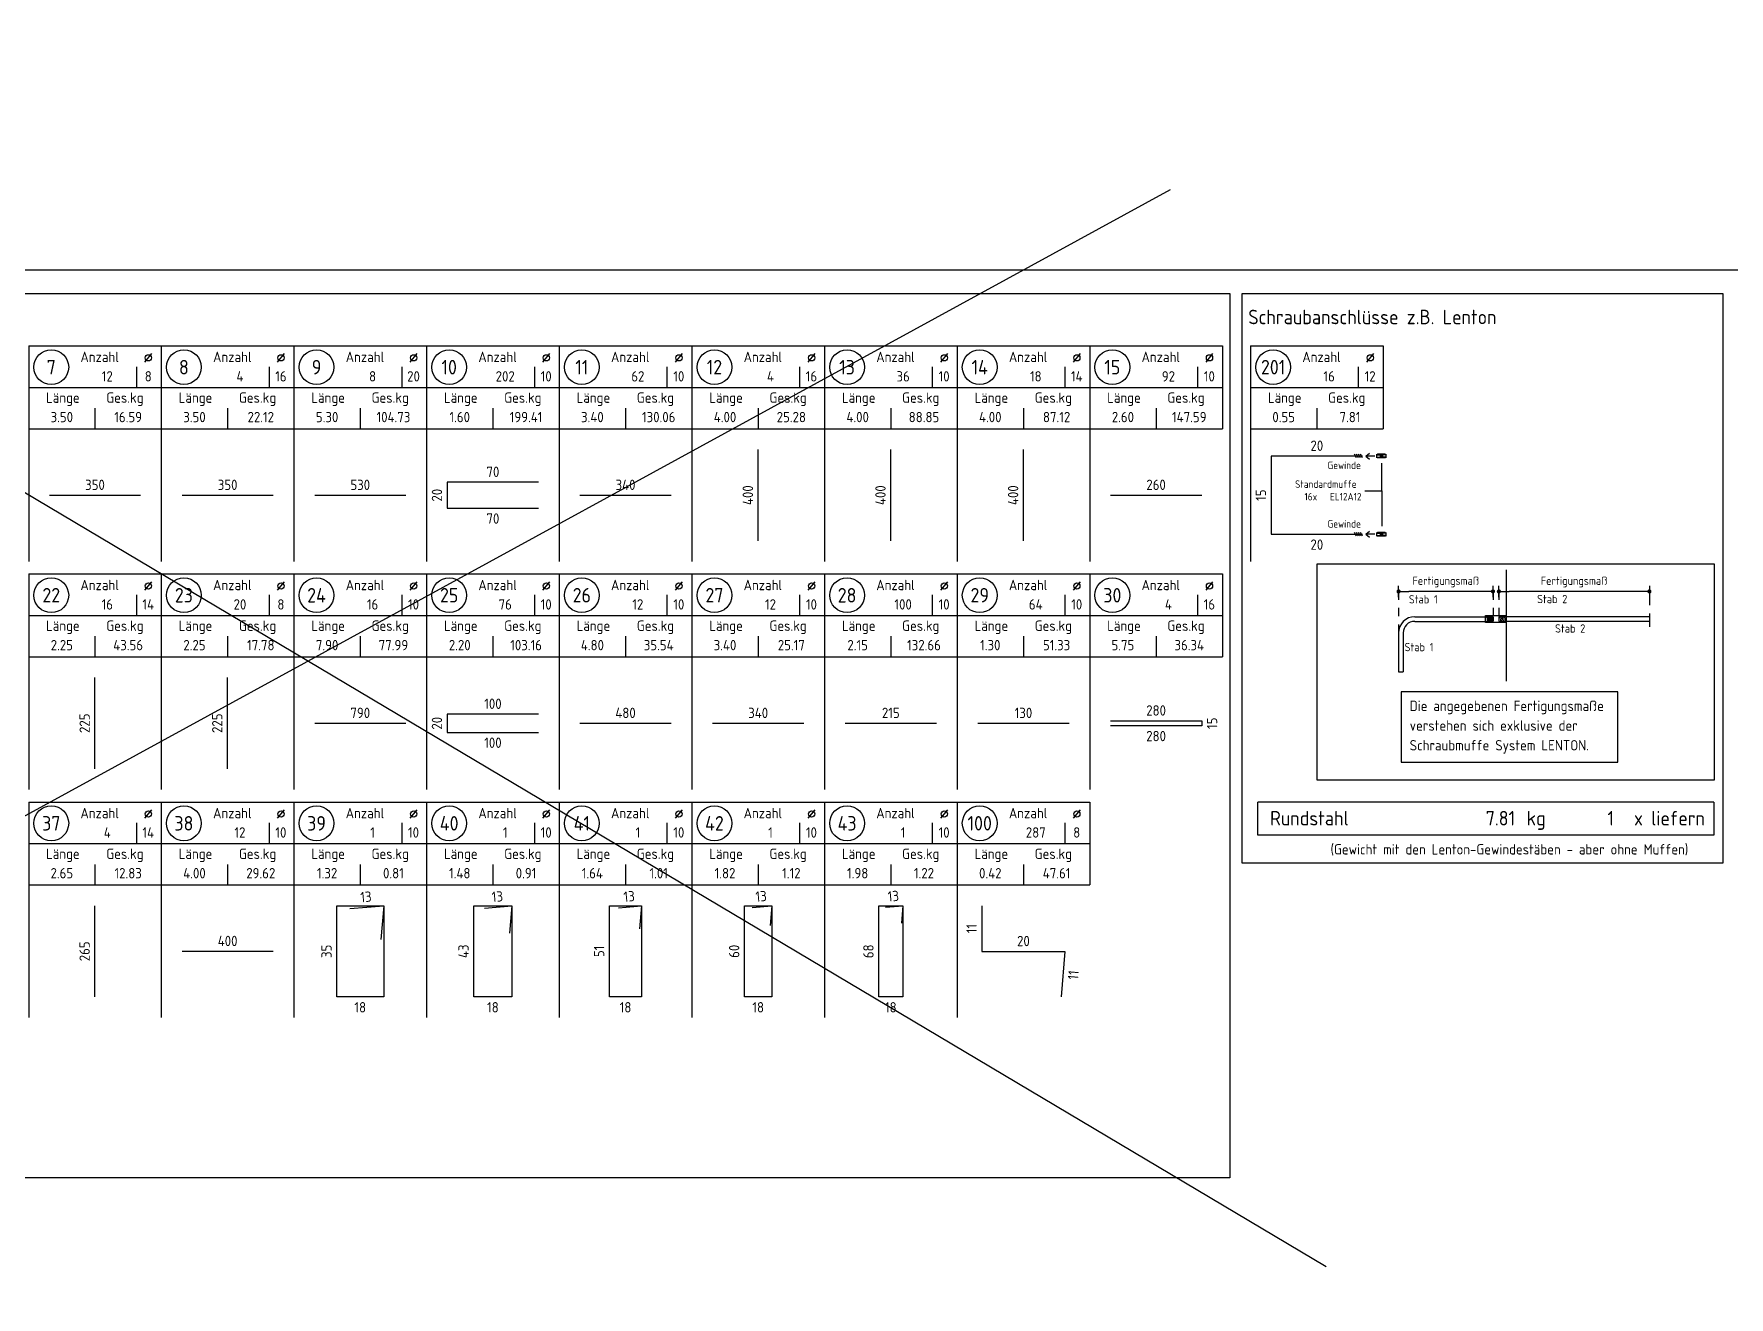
# Model space of a CAD drawing. Extents: x 399 to 532, y -4 to 185.
# Drawn here: x 444.34 to 464.79, y 51.22 to 66.45 of the extents above; entities that cross this region are included whole.
import ezdxf
from ezdxf.enums import TextEntityAlignment as Align

# ---------------------------------------------------------------- set-up
doc = ezdxf.new("R2010")
doc.units = 0
doc.header["$LTSCALE"] = 0.5
doc.header["$MEASUREMENT"] = 0
doc.header["$PDMODE"] = 2
doc.linetypes.add('AUSGEZOGEN', pattern=[1000.01, 1000, 0.01])
doc.linetypes.add('HIDDEN4', pattern=[0.12, 0.02, -0.1])
doc.layers.get('Defpoints').update_dxf_attribs({"linetype": 'CONTINUOUS'})
doc.layers.add('ANSICHTSFENSTER', color=7, linetype='CONTINUOUS', plot=False)
for name, color, linetype in [('Fugenblech', 7, 'CONTINUOUS'), ('HILFE', 7, 'CONTINUOUS'), ('Lenton 1', 7, 'CONTINUOUS'), ('MASSE', 7, 'CONTINUOUS'), ('OBJEKT', 7, 'CONTINUOUS'), ('RND', 7, 'CONTINUOUS'), ('RND_BILD', 7, 'CONTINUOUS'), ('STAHL', 7, 'CONTINUOUS'), ('TEXT', 7, 'CONTINUOUS')]:
    doc.layers.add(name, color=color, linetype=linetype)
doc.styles.add('TXT', font='isocp.shx')
doc.dimstyles.new('DOT_I', dxfattribs={"dimscale": 0.5, "dimtxt": 0.25, "dimasz": 0.25, "dimexe": 0.1, "dimexo": 0.3, "dimgap": 0.1, "dimtad": 1, "dimdec": 3, "dimzin": 3, "dimtxsty": 'TXT', "dimblk": 'DOT', "dimblk1": 'DOT', "dimblk2": 'DOT', "dimsah": 1, "dimcen": 0.1, "dimse1": 1, "dimse2": 1, "dimazin": 0, "dimtfac": 1, "dimtdec": 4, "dimtix": 1, "dimtmove": 2, "dimatfit": 3, "dimldrblk": 'DOT', "dimfxl": 0.7, "dimfxlon": 1, "dimtvp": 1, "dimtolj": 1, "dimtzin": 0, "dimarcsym": 0})

# ---------------------------------------------------------------- blocks, each defined once
blk = doc.blocks.new('RND_LIS2')
at = {"layer": 'RND', "color": 3, "linetype": 'Continuous'}
for p, q in [((0, 0), (0, -5.2)), ((0, 0), (3.2, 0)), ((3.2, 0), (3.2, -2)), ((2.6, -0.503), (2.6, -1)), ((0, -1), (3.2, -1)), ((1.6, -1.503), (1.6, -2)), ((0, -2), (3.2, -2))]:
    blk.add_line(p, q, dxfattribs=at)
at = {"layer": 'RND', "color": 7, "linetype": 'Continuous'}
blk.add_line((2.805, -0.39), (2.973, -0.186), dxfattribs=at)
at = {"layer": 'RND', "color": 1, "linetype": 'Continuous'}
blk.add_circle((0.545, -0.513), 0.42, dxfattribs=at)
at = {"layer": 'RND', "color": 7, "linetype": 'Continuous'}
blk.add_circle((2.889, -0.288), 0.075, dxfattribs=at)
at = {"layer": 'RND', "color": 7, "linetype": 'Continuous', "style": 'TXT'}
for s, p in [('Anzahl', (1.249, -0.391)), ('Länge', (0.42, -1.373)), ('Ges.kg', (1.872, -1.373))]:
    blk.add_text(s, height=0.25, dxfattribs=at).set_placement(p)
at = {"layer": 'RND', "color": 1, "linetype": 'Continuous', "style": 'TXT'}
blk.add_attdef('POS1', text='', height=0.35, dxfattribs=at).set_placement((0.545, -0.513), align=Align.MIDDLE)
at = {"layer": 'RND', "color": 7, "linetype": 'Continuous', "style": 'TXT'}
for tag, p in [('STK1', (1.897, -0.859)), ('DS1', (2.885, -0.859)), ('LANG1', (0.8, -1.841)), ('GEW', (2.4, -1.841))]:
    blk.add_attdef(tag, text='', height=0.25, dxfattribs=at).set_placement(p, align=Align.CENTER)
blk = doc.blocks.new('RND_SUM')
at = {"layer": 'RND', "color": 5, "linetype": 'Continuous'}
for p, q in [((0, 0), (0, 0.8)), ((11, 0.8), (0, 0.8)), ((11, 0.8), (11, 0)), ((11, 0), (0, 0))]:
    blk.add_line(p, q, dxfattribs=at)
at = {"layer": 'RND', "color": 1, "linetype": 'Continuous', "style": 'TXT'}
for s, p in [('Rundstahl', (0.292, 0.235)), ('kg', (6.483, 0.235))]:
    blk.add_text(s, height=0.35, dxfattribs=at).set_placement(p)
blk.add_text('x liefern', height=0.35, dxfattribs=at).set_placement((10.784, 0.235), align=Align.RIGHT)
for tag, p in [('RND-S', (6.203, 0.235)), ('RND-Z', (8.59, 0.235))]:
    blk.add_attdef(tag, text='', height=0.35, dxfattribs=at).set_placement(p, align=Align.RIGHT)
blk = doc.blocks.new('DOT')
at = {"layer": 'MASSE', "color": 7, "linetype": 'Continuous'}
for p, q in [((0, 0), (-1, 0)), ((0, 0.54), (0, -0.54))]:
    blk.add_line(p, q, dxfattribs=at)
at = {"layer": 'MASSE', "color": 7, "linetype": 'Continuous', "const_width": 0.2}
blk.add_lwpolyline([(-0.1, 0, 1), (0.1, 0, 1)], format="xyb", close=True, dxfattribs=at)
blk = doc.blocks.new('*D787')
at = {"layer": 'Defpoints', "color": 0, "linetype": 'AUSGEZOGEN', "transparency": 16777216}
for p in [(462.01, 59.732), (462.01, 59.732), (463.826, 59.732)]:
    blk.add_point(p, dxfattribs=at)
at = {"layer": 'MASSE', "color": 0, "linetype": 'AUSGEZOGEN', "lineweight": -2, "transparency": 16777216}
blk.add_line((463.701, 59.732), (462.135, 59.732), dxfattribs=at)
at = {"layer": 'MASSE', "color": 0, "linetype": 'AUSGEZOGEN', "lineweight": -2, "transparency": 16777216, "xscale": 0.125, "yscale": 0.125, "zscale": 0.125, "rotation": 180}
blk.add_blockref('DOT', (462.01, 59.732), dxfattribs=at)
at = {"layer": 'MASSE', "color": 0, "linetype": 'AUSGEZOGEN', "lineweight": -2, "transparency": 16777216, "xscale": 0.125, "yscale": 0.125, "zscale": 0.125}
blk.add_blockref('DOT', (463.826, 59.732), dxfattribs=at)
at = {"layer": 'MASSE', "color": 0, "linetype": 'AUSGEZOGEN', "transparency": 16777216, "insert": (462.918, 59.846), "char_height": 0.1, "attachment_point": 5, "style": 'TXT'}
blk.add_mtext('\\A1;Fertigungsmaß', dxfattribs=at)
blk = doc.blocks.new('*D788')
at = {"layer": 'Defpoints', "color": 0, "linetype": 'AUSGEZOGEN', "transparency": 16777216}
for p in [(460.8, 59.732), (460.8, 59.732), (461.939, 59.732)]:
    blk.add_point(p, dxfattribs=at)
at = {"layer": 'MASSE', "color": 0, "linetype": 'AUSGEZOGEN', "lineweight": -2, "transparency": 16777216}
blk.add_line((461.814, 59.732), (460.925, 59.732), dxfattribs=at)
at = {"layer": 'MASSE', "color": 0, "linetype": 'AUSGEZOGEN', "lineweight": -2, "transparency": 16777216, "xscale": 0.125, "yscale": 0.125, "zscale": 0.125, "rotation": 180}
blk.add_blockref('DOT', (460.8, 59.732), dxfattribs=at)
at = {"layer": 'MASSE', "color": 0, "linetype": 'AUSGEZOGEN', "lineweight": -2, "transparency": 16777216, "xscale": 0.125, "yscale": 0.125, "zscale": 0.125}
blk.add_blockref('DOT', (461.939, 59.732), dxfattribs=at)
at = {"layer": 'MASSE', "color": 0, "linetype": 'AUSGEZOGEN', "transparency": 16777216, "insert": (461.37, 59.846), "char_height": 0.1, "attachment_point": 5, "style": 'TXT'}
blk.add_mtext('\\A1;Fertigungsmaß', dxfattribs=at)
blk = doc.blocks.new('110178')
at = {"layer": 'Lenton 1', "color": 102, "linetype": 'AUSGEZOGEN'}
for p, q in [((-0.11, -0.022), (-0.11, 0.022)), ((-0.108, 0.022), (-0.11, 0.022)), ((-0.108, 0.014), (-0.11, 0.016)), ((-0.106, 0.019), (-0.108, 0.022)), ((-0.108, 0.014), (-0.061, 0.009)), ((-0.105, 0.019), (-0.103, 0.022)), ((-0.007, 0.022), (-0.103, 0.022)), ((-0.061, 0.009), (-0.061, -0.009)), ((-0.061, 0.009), (-0.055, 0.009)), ((-0.049, 0.009), (-0.055, 0.009)), ((-0.002, 0.014), (-0.049, 0.009)), ((-0.049, -0.009), (-0.049, 0.009)), ((-0.005, 0.019), (-0.007, 0.022)), ((-0.004, 0.019), (-0.002, 0.022)), ((0, 0.022), (-0.002, 0.022)), ((-0.002, 0.014), (0, 0.016)), ((0, 0.022), (0, -0.022)), ((-0.108, -0.014), (-0.11, -0.016)), ((-0.108, -0.022), (-0.11, -0.022)), ((-0.108, -0.014), (-0.061, -0.009)), ((-0.106, -0.019), (-0.108, -0.022)), ((-0.105, -0.019), (-0.103, -0.022)), ((-0.007, -0.022), (-0.103, -0.022)), ((-0.061, -0.009), (-0.055, -0.009)), ((-0.049, -0.009), (-0.055, -0.009)), ((-0.002, -0.014), (-0.049, -0.009)), ((-0.005, -0.019), (-0.007, -0.022)), ((-0.004, -0.019), (-0.002, -0.022)), ((-0.002, -0.014), (0, -0.016)), ((0, -0.022), (-0.002, -0.022))]:
    blk.add_line(p, q, dxfattribs=at)
for points in [[(-0.068, 0.01), (-0.068, -0.01)], [(-0.042, 0.01), (-0.042, -0.01)]]:
    blk.add_lwpolyline(points, dxfattribs=at)
for centre, start, end in [((-0.105, 0.019), 207.5, 332.5), ((-0.005, 0.019), 207.5, 332.5), ((-0.105, -0.019), 27.5, 152.5), ((-0.005, -0.019), 27.5, 152.5)]:
    blk.add_arc(centre, 0.00073, start, end, dxfattribs=at)

msp = doc.modelspace()

# ---------------------------------------------------------------- linework, layer by layer
at = {"layer": 'ANSICHTSFENSTER', "color": 2, "linetype": 'AUSGEZOGEN'}
msp.add_lwpolyline([(415.629, 22.0535), (484.7996, 22.0535), (484.7996, 63.6035), (415.629, 63.6035)], close=True, dxfattribs=at)
at = {"layer": 'Fugenblech', "color": 102, "linetype": 'HIDDEN4'}
for p, q in [((460.7999, 59.732), (460.7999, 59.2311)), ((461.9395, 59.732), (461.9395, 59.4241)), ((462.0097, 59.732), (462.0097, 59.4241)), ((463.826, 59.6643), (463.826, 59.3565))]:
    msp.add_line(p, q, dxfattribs=at)
at = {"layer": 'HILFE', "color": 102, "linetype": 'AUSGEZOGEN'}
for p, q in [((460.4044, 61.3638), (460.4482, 61.4001)), ((460.5147, 61.3638), (460.4044, 61.3638)), ((460.4044, 61.3638), (460.4482, 61.3274)), ((460.4044, 60.4209), (460.4482, 60.4572)), ((460.5147, 60.4209), (460.4044, 60.4209)), ((460.4044, 60.4209), (460.4482, 60.3846))]:
    msp.add_line(p, q, dxfattribs=at)
for points in [[(460.3941, 60.9464), (460.5974, 60.9464), (460.5974, 61.2791)], [(460.3941, 60.9464), (460.5974, 60.9464), (460.5974, 60.5169)]]:
    msp.add_lwpolyline(points, dxfattribs=at)
at = {"layer": 'OBJEKT', "color": 7, "linetype": 'AUSGEZOGEN'}
msp.add_line((462.0997, 59.9941), (462.0997, 58.6484), dxfattribs=at)
at = {"layer": 'OBJEKT', "color": 102, "linetype": 'AUSGEZOGEN'}
for points in [[(461.8636, 59.4268), (461.8718, 59.3717)], [(461.8737, 59.4265), (461.8818, 59.3721)], [(461.8838, 59.4261), (461.8917, 59.3724)], [(461.8938, 59.4257), (461.9017, 59.3728)], [(461.9039, 59.4254), (461.9116, 59.3731)], [(461.9139, 59.425), (461.9216, 59.3735)], [(461.924, 59.4247), (461.9315, 59.3738)], [(461.934, 59.4243), (461.9395, 59.3876)], [(462.0151, 59.4243), (462.0097, 59.3876)], [(462.0352, 59.425), (462.0276, 59.3735)], [(462.0554, 59.4257), (462.0475, 59.3728)], [(462.0755, 59.4265), (462.0674, 59.3721)], [(462.0955, 59.427), (462.0873, 59.3713)]]:
    msp.add_lwpolyline(points, dxfattribs=at)
at = {"layer": 'RND', "color": 1, "linetype": 'AUSGEZOGEN'}
for p, q in [((434.9313, 66.4542), (459.927, 51.5897)), ((434.1685, 51.5311), (458.0494, 64.5778))]:
    msp.add_line(p, q, dxfattribs=at)
at = {"layer": 'RND', "color": 102, "linetype": 'AUSGEZOGEN'}
for p, q in [((460.9959, 59.4271), (461.8555, 59.4271)), ((460.9959, 59.3711), (461.8555, 59.3711)), ((463.826, 59.4271), (462.0937, 59.4271)), ((463.826, 59.3711), (462.0937, 59.3711)), ((463.826, 59.3595), (463.826, 59.3035)), ((460.7999, 59.2311), (460.7999, 58.7623)), ((460.8559, 59.2311), (460.8559, 58.7623)), ((460.7999, 58.7623), (460.8559, 58.7623))]:
    msp.add_line(p, q, dxfattribs=at)
for radius in [0.196, 0.14]:
    msp.add_arc((460.9959, 59.2311), radius, 90, 180, dxfattribs=at)
at = {"layer": 'RND_BILD', "color": 7, "linetype": 'AUSGEZOGEN'}
for points in [[(458.7651, 52.6625), (434.5528, 52.6625), (434.5528, 63.3254), (458.7651, 63.3254)], [(464.7126, 56.4567), (458.9141, 56.4567), (458.9141, 63.3254), (464.7126, 63.3254)]]:
    msp.add_lwpolyline(points, close=True, dxfattribs=at)
at = {"layer": 'RND_BILD', "color": 1, "linetype": 'AUSGEZOGEN'}
for points in [[(453.0749, 60.3423), (453.0749, 61.4423)], [(454.6749, 60.3423), (454.6749, 61.4423)], [(456.2749, 60.3423), (456.2749, 61.4423)], [(460.3641, 61.3638), (459.2641, 61.3638), (459.2641, 60.4209), (460.3641, 60.4209)], [(450.4249, 61.0495), (449.3249, 61.0495), (449.3249, 60.7352), (450.4249, 60.7352)], [(444.5249, 60.8923), (445.6249, 60.8923)], [(446.1249, 60.8923), (447.2249, 60.8923)], [(447.7249, 60.8923), (448.8249, 60.8923)], [(450.9249, 60.8923), (452.0249, 60.8923)], [(457.3249, 60.8923), (458.4249, 60.8923)], [(445.0749, 57.5923), (445.0749, 58.6923)], [(446.6749, 57.5923), (446.6749, 58.6923)], [(447.7249, 58.1423), (448.8249, 58.1423)], [(450.4249, 58.2523), (449.3249, 58.2523), (449.3249, 58.0323), (450.4249, 58.0323)], [(450.9249, 58.1423), (452.0249, 58.1423)], [(452.5249, 58.1423), (453.6249, 58.1423)], [(454.1249, 58.1423), (455.2249, 58.1423)], [(455.7249, 58.1423), (456.8249, 58.1423)], [(457.3249, 58.1718), (458.4249, 58.1718), (458.4249, 58.1129), (457.3249, 58.1129)], [(445.0749, 54.8423), (445.0749, 55.9423)], [(448.1508, 55.9067), (448.5578, 55.9423), (448.5578, 54.8423), (447.9921, 54.8423), (447.9921, 55.9423), (448.5578, 55.9423), (448.5222, 55.5353)], [(449.7739, 55.9134), (450.1052, 55.9423), (450.1052, 54.8423), (449.6447, 54.8423), (449.6447, 55.9423), (450.1052, 55.9423), (450.0762, 55.6111)], [(451.3897, 55.9179), (451.6691, 55.9423), (451.6691, 54.8423), (451.2808, 54.8423), (451.2808, 55.9423), (451.6691, 55.9423), (451.6446, 55.663)], [(453.0025, 55.9216), (453.2399, 55.9423), (453.2399, 54.8423), (452.9099, 54.8423), (452.9099, 55.9423), (453.2399, 55.9423), (453.2192, 55.7049)], [(454.611, 55.924), (454.8205, 55.9423), (454.8205, 54.8423), (454.5294, 54.8423), (454.5294, 55.9423), (454.8205, 55.9423), (454.8022, 55.7329)], [(455.774, 55.9423), (455.774, 55.3913), (456.7759, 55.3913), (456.7279, 54.8423)], [(446.1249, 55.3923), (447.2249, 55.3923)]]:
    msp.add_lwpolyline(points, dxfattribs=at)
at = {"layer": 'STAHL', "color": 102, "linetype": 'AUSGEZOGEN'}
for p, q in [((461.9395, 59.4241), (461.8495, 59.4271)), ((461.9395, 59.3741), (461.8495, 59.3711)), ((461.9395, 59.4241), (461.8555, 59.4271)), ((461.9395, 59.3741), (461.8555, 59.3711)), ((461.9395, 59.4241), (461.9395, 59.3741)), ((461.9395, 59.4241), (461.9395, 59.3741)), ((462.0097, 59.4241), (462.0997, 59.4271)), ((462.0097, 59.4241), (462.0937, 59.4271)), ((462.0097, 59.4241), (462.0097, 59.3741)), ((462.0097, 59.4241), (462.0097, 59.3741)), ((462.0097, 59.4241), (462.0097, 59.3741)), ((462.0097, 59.3741), (462.0997, 59.3711)), ((462.0097, 59.3741), (462.0937, 59.3711))]:
    msp.add_line(p, q, dxfattribs=at)
msp.add_lwpolyline([(461.8495, 59.3551), (461.8495, 59.4431), (462.0997, 59.4431), (462.0997, 59.3551)], close=True, dxfattribs=at)
at = {"layer": 'TEXT', "color": 102, "linetype": 'AUSGEZOGEN', "transparency": 33554687}
for p, q in [((460.2921, 61.3417), (460.2694, 61.3858)), ((460.3161, 61.3417), (460.2934, 61.3858)), ((460.3401, 61.3417), (460.3174, 61.3858)), ((460.3641, 61.3417), (460.3414, 61.3858)), ((460.2921, 60.3989), (460.2694, 60.443)), ((460.3161, 60.3989), (460.2934, 60.443)), ((460.3401, 60.3989), (460.3174, 60.443)), ((460.3641, 60.3989), (460.3414, 60.443))]:
    msp.add_line(p, q, dxfattribs=at)
at = {"layer": 'TEXT', "color": 1, "linetype": 'AUSGEZOGEN'}
msp.add_lwpolyline([(459.8126, 60.059), (459.8126, 57.459), (464.6126, 57.459), (464.6126, 60.059)], close=True, dxfattribs=at)
at = {"layer": 'TEXT', "color": 7, "linetype": 'AUSGEZOGEN'}
msp.add_lwpolyline([(460.833, 57.671), (463.4437, 57.671), (463.4437, 58.5203), (460.833, 58.5203)], close=True, dxfattribs=at)

# ---------------------------------------------------------------- block references
at = {"layer": 'Lenton 1', "color": 102, "linetype": 'AUSGEZOGEN'}
for p in [(460.6472, 61.3638), (460.6472, 60.4209)]:
    msp.add_blockref('110178', p, dxfattribs=at)
at = {"layer": 'RND_BILD', "color": 7, "linetype": 'AUSGEZOGEN', "xscale": 0.5, "yscale": 0.5, "zscale": 0.5}
for name, p, values in [('RND_LIS2', (444.2749, 62.6923), {'POS1': '7', 'STK1': '12', 'DS1': '8', 'LANG1': '3.50', 'GEW': '16.59'}), ('RND_LIS2', (445.8749, 62.6923), {'POS1': '8', 'STK1': '4', 'DS1': '16', 'LANG1': '3.50', 'GEW': '22.12'}), ('RND_LIS2', (447.4749, 62.6923), {'POS1': '9', 'STK1': '8', 'DS1': '20', 'LANG1': '5.30', 'GEW': '104.73'}), ('RND_LIS2', (449.0749, 62.6923), {'POS1': '10', 'STK1': '202', 'DS1': '10', 'LANG1': '1.60', 'GEW': '199.41'}), ('RND_LIS2', (450.6749, 62.6923), {'POS1': '11', 'STK1': '62', 'DS1': '10', 'LANG1': '3.40', 'GEW': '130.06'}), ('RND_LIS2', (452.2749, 62.6923), {'POS1': '12', 'STK1': '4', 'DS1': '16', 'LANG1': '4.00', 'GEW': '25.28'}), ('RND_LIS2', (453.8749, 62.6923), {'POS1': '13', 'STK1': '36', 'DS1': '10', 'LANG1': '4.00', 'GEW': '88.85'}), ('RND_LIS2', (455.4749, 62.6923), {'POS1': '14', 'STK1': '18', 'DS1': '14', 'LANG1': '4.00', 'GEW': '87.12'}), ('RND_LIS2', (457.0749, 62.6923), {'POS1': '15', 'STK1': '92', 'DS1': '10', 'LANG1': '2.60', 'GEW': '147.59'}), ('RND_LIS2', (459.0141, 62.6923), {'POS1': '201', 'STK1': '16', 'DS1': '12', 'LANG1': '0.55', 'GEW': '7.81'}), ('RND_LIS2', (444.2749, 59.9423), {'POS1': '22', 'STK1': '16', 'DS1': '14', 'LANG1': '2.25', 'GEW': '43.56'}), ('RND_LIS2', (445.8749, 59.9423), {'POS1': '23', 'STK1': '20', 'DS1': '8', 'LANG1': '2.25', 'GEW': '17.78'}), ('RND_LIS2', (447.4749, 59.9423), {'POS1': '24', 'STK1': '16', 'DS1': '10', 'LANG1': '7.90', 'GEW': '77.99'}), ('RND_LIS2', (449.0749, 59.9423), {'POS1': '25', 'STK1': '76', 'DS1': '10', 'LANG1': '2.20', 'GEW': '103.16'}), ('RND_LIS2', (450.6749, 59.9423), {'POS1': '26', 'STK1': '12', 'DS1': '10', 'LANG1': '4.80', 'GEW': '35.54'}), ('RND_LIS2', (452.2749, 59.9423), {'POS1': '27', 'STK1': '12', 'DS1': '10', 'LANG1': '3.40', 'GEW': '25.17'}), ('RND_LIS2', (453.8749, 59.9423), {'POS1': '28', 'STK1': '100', 'DS1': '10', 'LANG1': '2.15', 'GEW': '132.66'}), ('RND_LIS2', (455.4749, 59.9423), {'POS1': '29', 'STK1': '64', 'DS1': '10', 'LANG1': '1.30', 'GEW': '51.33'}), ('RND_LIS2', (457.0749, 59.9423), {'POS1': '30', 'STK1': '4', 'DS1': '16', 'LANG1': '5.75', 'GEW': '36.34'}), ('RND_LIS2', (444.2749, 57.1923), {'POS1': '37', 'STK1': '4', 'DS1': '14', 'LANG1': '2.65', 'GEW': '12.83'}), ('RND_LIS2', (445.8749, 57.1923), {'POS1': '38', 'STK1': '12', 'DS1': '10', 'LANG1': '4.00', 'GEW': '29.62'}), ('RND_LIS2', (447.4749, 57.1923), {'POS1': '39', 'STK1': '1', 'DS1': '10', 'LANG1': '1.32', 'GEW': '0.81'}), ('RND_LIS2', (449.0749, 57.1923), {'POS1': '40', 'STK1': '1', 'DS1': '10', 'LANG1': '1.48', 'GEW': '0.91'}), ('RND_LIS2', (452.2749, 57.1923), {'POS1': '42', 'STK1': '1', 'DS1': '10', 'LANG1': '1.82', 'GEW': '1.12'}), ('RND_LIS2', (453.8749, 57.1923), {'POS1': '43', 'STK1': '1', 'DS1': '10', 'LANG1': '1.98', 'GEW': '1.22'}), ('RND_LIS2', (455.4749, 57.1923), {'POS1': '100', 'STK1': '287', 'DS1': '8', 'LANG1': '0.42', 'GEW': '47.61'}), ('RND_SUM', (459.104, 56.7923), {'RND-S': '7.81', 'RND-Z': '1'})]:
    msp.add_blockref(name, p, dxfattribs=at).add_auto_attribs(values)
at = {"layer": 'RND_BILD', "color": 6, "linetype": 'AUSGEZOGEN', "xscale": 0.5, "yscale": 0.5, "zscale": 0.5}
msp.add_blockref('RND_LIS2', (450.6749, 57.1923), dxfattribs=at).add_auto_attribs({'POS1': '41', 'STK1': '1', 'DS1': '10', 'LANG1': '1.64', 'GEW': '1.01'})

# ---------------------------------------------------------------- texts
at = {"layer": 'RND_BILD', "color": 7, "linetype": 'AUSGEZOGEN', "style": 'TXT'}
for s, p in [('20', (459.8141, 61.4888)), ('70', (449.8749, 61.1745)), ('350', (445.0749, 61.0173)), ('350', (446.6749, 61.0173)), ('530', (448.2749, 61.0173)), ('340', (451.4749, 61.0173)), ('260', (457.8749, 61.0173)), ('70', (449.8749, 60.6102)), ('20', (459.8141, 60.2959)), ('100', (449.8749, 58.3773)), ('280', (457.8749, 58.2968)), ('100', (449.8749, 57.9073)), ('280', (457.8749, 57.9879)), ('20', (456.2749, 55.5163)), ('18', (448.2749, 54.7173)), ('18', (449.8749, 54.7173)), ('18', (451.4749, 54.7173)), ('18', (453.0749, 54.7173)), ('18', (454.6749, 54.7173))]:
    msp.add_text(s, height=0.125, dxfattribs=at).set_placement(p, align=Align.MIDDLE)
for s, rotation, p in [('20', 90, (449.1999, 60.8923)), ('400', 90, (452.9499, 60.8923)), ('400', 90, (454.5499, 60.8923)), ('400', 90, (456.1499, 60.8923)), ('15', 90, (459.1391, 60.8923)), ('790', 360, (448.2749, 58.2673)), ('480', 360, (451.4749, 58.2673)), ('340', 360, (453.0749, 58.2673)), ('215', 360, (454.6749, 58.2673)), ('130', 360, (456.2749, 58.2673)), ('225', 90, (444.9499, 58.1423)), ('225', 90, (446.5499, 58.1423)), ('20', 90, (449.1999, 58.1423)), ('15', 90, (458.5499, 58.1423)), ('13', 5, (448.3434, 56.0491)), ('13', 5, (449.9286, 56.0524)), ('13', 5, (451.5185, 56.0547)), ('13', 5, (453.1103, 56.0565)), ('13', 5, (454.7049, 56.0577)), ('11', 90, (455.649, 55.6668)), ('265', 90, (444.9499, 55.3923)), ('400', 360, (446.6749, 55.5173)), ('35', 90, (447.8671, 55.3923)), ('43', 90, (449.5197, 55.3923)), ('51', 90, (451.1558, 55.3923)), ('60', 90, (452.7849, 55.3923)), ('68', 90, (454.4044, 55.3923)), ('11', 85, (456.8764, 55.1059))]:
    msp.add_text(s, height=0.125, rotation=rotation, dxfattribs=at).set_placement(p, align=Align.MIDDLE)
at = {"layer": 'TEXT', "color": 1, "linetype": 'AUSGEZOGEN', "style": 'TXT'}
msp.add_text('Schraubanschlüsse z.B. Lenton', height=0.175, dxfattribs=at).set_placement((458.9869, 62.9534))
at = {"layer": 'TEXT', "color": 102, "linetype": 'Continuous', "style": 'TXT'}
for s, p in [('Gewinde', (459.9432, 61.208)), ('Standardmuffe', (459.5515, 60.9806)), ('16x   EL12A12', (459.6647, 60.8289)), ('Gewinde', (459.9432, 60.5014))]:
    msp.add_text(s, height=0.09, dxfattribs=at).set_placement(p)
at = {"layer": 'TEXT', "color": 7, "linetype": 'AUSGEZOGEN', "style": 'TXT'}
for s, height, p in [('Stab 1', 0.1, (460.9238, 59.5869)), ('Stab 2', 0.1, (462.4712, 59.59)), ('Stab 2', 0.1, (462.6879, 59.2351)), ('Stab 1', 0.1, (460.8727, 59.0102)), ('Die angegebenen Fertigungsmaße', 0.125, (460.9342, 58.2893)), ('verstehen sich exklusive der ', 0.125, (460.9342, 58.0518)), ('Schraubmuffe System LENTON.', 0.125, (460.9342, 57.8143)), ('(Gewicht mit den Lenton-Gewindestäben - aber ohne Muffen)', 0.125, (459.9793, 56.5596))]:
    msp.add_text(s, height=height, dxfattribs=at).set_placement(p)

# ---------------------------------------------------------------- dimensions: what is measured, and where the dimension line sits
at = {"layer": 'MASSE', "color": 7, "linetype": 'AUSGEZOGEN'}
for base, p1, p2, picture, middle in [((460.7999, 59.732), (461.9395, 59.732), (460.7999, 59.732), '*D788', (461.3697, 59.8463)), ((462.0097, 59.7318), (463.826, 59.7318), (462.0097, 59.7318), '*D787', (462.9178, 59.8461))]:
    dim = msp.add_linear_dim(base=base, p1=p1, p2=p2, text='Fertigungsmaß', dimstyle='DOT_I', override={"dimtxt": 0.2, "dimdec": 1, "dimlfac": 50}, dxfattribs=at)
    dim.commit()
    dim.dimension.update_dxf_attribs({"geometry": picture, "text_midpoint": middle})

doc.saveas('drawing.dxf')
